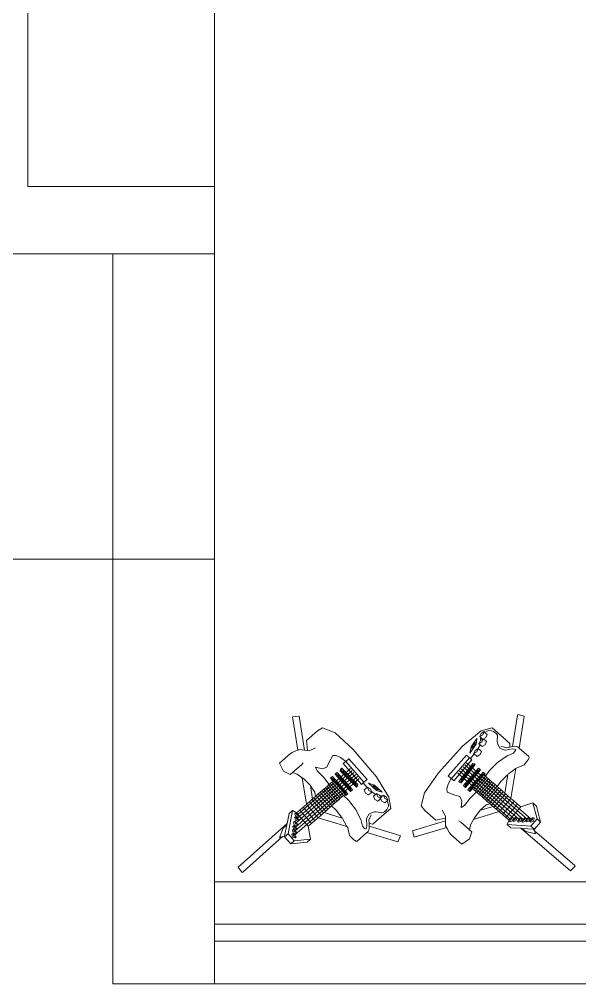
# Model space of a CAD drawing. Header units: millimetres. Extents: x 19901 to 59163, y 13732 to 30178.
# Drawn here: x 24475.5 to 24640.5, y 13732.2 to 14016.3 of the extents above; entities that cross this region are included whole.
import ezdxf

# ---------------------------------------------------------------- set-up
doc = ezdxf.new("R2010")
doc.units = ezdxf.units.MM
for name, color, linetype, lineweight in [('A-FURN', 8, 'Continuous', 13), ('PROIEZIONI', 145, 'Continuous', 13), ('Vetro', 150, 'Continuous', 15), ('Wall', 255, 'Continuous', 20)]:
    doc.layers.add(name, color=color, linetype=linetype, lineweight=lineweight)

msp = doc.modelspace()

# ---------------------------------------------------------------- linework, layer by layer
at = {"layer": 'A-FURN'}
for p, q in [((24477.97, 14237.2), (24477.97, 13967.03)), ((24532.97, 13967.03), (24477.97, 13967.03)), ((24532.97, 13947.2), (24442.97, 13947.2)), ((24502.97, 13947.2), (24502.97, 13857.2)), ((24557.87, 13811.05), (24555.89, 13810.8)), ((24555.89, 13810.8), (24557.48, 13800.99)), ((24559.49, 13801), (24557.87, 13811.05)), ((24622.15, 13811.28), (24620.67, 13802.03)), ((24622.27, 13811.53), (24622.15, 13811.28)), ((24624.12, 13811.04), (24622.27, 13811.53)), ((24622.62, 13801.62), (24624.12, 13811.04)), ((24563.26, 13806.67), (24560.01, 13803.83)), ((24564.78, 13807.56), (24563.26, 13806.67)), ((24568.46, 13806.1), (24564.78, 13807.56)), ((24573.74, 13801.18), (24568.46, 13806.1)), ((24611.43, 13806.65), (24605.95, 13802.18)), ((24611.43, 13806.65), (24614.67, 13807.6)), ((24611.46, 13805.92), (24612.34, 13806.44)), ((24612.34, 13806.44), (24611.94, 13805.5)), ((24612.58, 13806.23), (24612.34, 13806.44)), ((24612.58, 13806.23), (24613.62, 13806.79)), ((24613.27, 13805.63), (24612.58, 13806.23)), ((24613.62, 13806.79), (24614.1, 13806.83)), ((24614.1, 13806.83), (24615.08, 13806.51)), ((24614.67, 13807.6), (24617.92, 13804.76)), ((24615.08, 13806.51), (24615.84, 13805.88)), ((24560.28, 13800.89), (24560.01, 13803.83)), ((24608.48, 13801.94), (24610.22, 13804.46)), ((24608.88, 13802.14), (24609.7, 13803.33)), ((24609.7, 13803.33), (24609.58, 13802.51)), ((24610.22, 13804.46), (24609.98, 13802.72)), ((24610.81, 13802.88), (24611.22, 13803.82)), ((24611.7, 13803.4), (24610.81, 13802.88)), ((24611.05, 13804.97), (24611.46, 13805.92)), ((24611.94, 13805.5), (24611.05, 13804.97)), ((24611.49, 13804.59), (24611.05, 13804.97)), ((24611.22, 13803.82), (24611.31, 13803.88)), ((24611.31, 13804.3), (24611.49, 13804.59)), ((24611.31, 13803.88), (24611.31, 13804.3)), ((24611.31, 13803.88), (24611.9, 13804.23)), ((24611.9, 13804.23), (24611.49, 13804.59)), ((24612.1, 13804.35), (24611.7, 13803.4)), ((24611.9, 13804.23), (24612.1, 13804.35)), ((24612.18, 13804.28), (24612.1, 13804.35)), ((24612.87, 13804.69), (24612.18, 13804.28)), ((24613.03, 13803.54), (24612.18, 13804.28)), ((24613.03, 13803.54), (24612.63, 13802.59)), ((24613.27, 13805.63), (24612.87, 13804.69)), ((24616.28, 13805.42), (24615.84, 13805.88)), ((24616.21, 13803.54), (24616.28, 13805.42)), ((24616.29, 13802.96), (24616.21, 13803.54)), ((24617.92, 13804.76), (24619.92, 13803)), ((24555.29, 13800.03), (24555.8, 13800.34)), ((24556.92, 13800.78), (24555.8, 13800.34)), ((24556.92, 13800.78), (24557.48, 13800.99)), ((24557.48, 13800.99), (24558.03, 13801.21)), ((24558.03, 13801.21), (24559.49, 13801)), ((24559.49, 13801), (24560.28, 13800.89)), ((24560.28, 13800.89), (24560.82, 13800.82)), ((24560.82, 13800.82), (24562.69, 13801.65)), ((24580.61, 13793.15), (24573.74, 13801.18)), ((24605.95, 13802.18), (24598.92, 13794.29)), ((24609.98, 13802.72), (24608.14, 13800.15)), ((24608.14, 13800.15), (24608.48, 13801.94)), ((24608.88, 13802.14), (24608.6, 13801.56)), ((24608.6, 13801.56), (24609.19, 13801.87)), ((24608.88, 13802.14), (24609.19, 13801.87)), ((24609.19, 13801.87), (24609.3, 13801.93)), ((24609.58, 13802.51), (24609.3, 13801.93)), ((24609.33, 13799.97), (24609.74, 13800.91)), ((24610.22, 13800.49), (24609.33, 13799.97)), ((24609.74, 13800.91), (24610.47, 13801.35)), ((24610.62, 13801.44), (24610.22, 13800.49)), ((24610.47, 13801.35), (24611.13, 13802.6)), ((24610.47, 13801.35), (24610.62, 13801.44)), ((24611.55, 13800.63), (24610.62, 13801.44)), ((24611.13, 13802.6), (24610.81, 13802.88)), ((24611.74, 13802.07), (24611.13, 13802.6)), ((24611.55, 13800.63), (24611.15, 13799.68)), ((24612.63, 13802.59), (24611.74, 13802.07)), ((24616.29, 13802.96), (24617.02, 13801.5)), ((24617.02, 13801.5), (24618.55, 13800.96)), ((24618.89, 13801.69), (24617.29, 13802.2)), ((24618.55, 13800.96), (24620.68, 13801.37)), ((24619.85, 13801.88), (24618.89, 13801.69)), ((24619.85, 13801.88), (24619.92, 13803)), ((24620.67, 13802.03), (24619.85, 13801.88)), ((24621.22, 13802.14), (24620.67, 13802.03)), ((24620.68, 13801.37), (24621.23, 13801.32)), ((24621.47, 13800.78), (24620.93, 13800.1)), ((24621.82, 13802.08), (24621.22, 13802.14)), ((24621.23, 13801.32), (24621.58, 13801.21)), ((24621.62, 13801.06), (24621.47, 13800.78)), ((24621.58, 13801.21), (24621.62, 13801.06)), ((24622.24, 13801.95), (24621.82, 13802.08)), ((24622.24, 13801.95), (24622.62, 13801.62)), ((24622.62, 13801.62), (24625.49, 13799.11)), ((24555.29, 13800.03), (24552.04, 13797.18)), ((24566.59, 13797.28), (24567.76, 13799.44)), ((24567.76, 13799.44), (24568.73, 13799.4)), ((24568.73, 13799.4), (24570.05, 13798.79)), ((24570.05, 13798.79), (24571.59, 13797.68)), ((24570.87, 13797.05), (24571.57, 13797.66)), ((24571.59, 13797.68), (24571.57, 13797.66)), ((24571.57, 13797.66), (24576.94, 13791.53)), ((24572.49, 13798.47), (24571.59, 13797.68)), ((24577.86, 13792.33), (24572.49, 13798.47)), ((24607.13, 13799.56), (24601.77, 13793.41)), ((24602.69, 13792.61), (24608.05, 13798.75)), ((24603.39, 13792), (24608.75, 13798.15)), ((24608.05, 13798.75), (24607.13, 13799.56)), ((24608.29, 13798.55), (24608.05, 13798.75)), ((24608.29, 13798.55), (24609.42, 13799.89)), ((24608.75, 13798.15), (24608.29, 13798.55)), ((24609.42, 13799.89), (24609.33, 13799.97)), ((24610.26, 13799.16), (24609.42, 13799.89)), ((24611.15, 13799.68), (24610.26, 13799.16)), ((24619.08, 13799.36), (24616.27, 13797.31)), ((24620.93, 13800.1), (24619.08, 13799.36)), ((24624.11, 13796.66), (24625.21, 13798.02)), ((24625.21, 13798.02), (24625.59, 13798.77)), ((24625.59, 13798.77), (24625.49, 13799.11)), ((24552.04, 13797.18), (24553.27, 13794.76)), ((24553.27, 13794.76), (24555.27, 13793.78)), ((24558.52, 13796.63), (24555.94, 13794.37)), ((24572.95, 13795.61), (24557.44, 13782.03)), ((24558.52, 13796.63), (24559.01, 13797.28)), ((24562.73, 13795.96), (24563.18, 13794.86)), ((24562.73, 13795.96), (24564.72, 13795.49)), ((24563.18, 13794.86), (24565.12, 13792.97)), ((24564.72, 13795.49), (24566.04, 13795.95)), ((24566.04, 13795.95), (24566.59, 13797.28)), ((24573.48, 13795.01), (24568.84, 13790.95)), ((24570.17, 13795.44), (24569.99, 13794.93)), ((24569.99, 13794.93), (24570.22, 13795.13)), ((24569.99, 13794.93), (24574.73, 13790.13)), ((24570.17, 13795.44), (24570.4, 13795.64)), ((24570.4, 13795.64), (24570.22, 13795.13)), ((24570.22, 13795.13), (24574.96, 13790.33)), ((24575.14, 13790.84), (24570.4, 13795.64)), ((24570.83, 13794.75), (24570.79, 13794.96)), ((24570.79, 13794.96), (24571.03, 13794.82)), ((24571.1, 13794.48), (24570.83, 13794.75)), ((24570.87, 13797.05), (24576.24, 13790.92)), ((24571.03, 13794.82), (24571.22, 13794.52)), ((24608.97, 13797.06), (24604.85, 13791.72)), ((24605.07, 13794.86), (24609.71, 13790.81)), ((24605.38, 13791.61), (24609.5, 13796.96)), ((24605.59, 13795.46), (24610.23, 13791.41)), ((24605.61, 13791.41), (24609.73, 13796.75)), ((24606.11, 13796.06), (24610.76, 13792.01)), ((24610.71, 13795.7), (24606.21, 13790.54)), ((24606.57, 13790.22), (24611.07, 13795.38)), ((24606.64, 13796.66), (24611.28, 13792.61)), ((24606.8, 13790.02), (24611.31, 13795.18)), ((24607.16, 13797.26), (24611.8, 13793.2)), ((24607.34, 13794.62), (24607.45, 13794.88)), ((24607.55, 13794.69), (24607.34, 13794.62)), ((24607.45, 13794.88), (24607.72, 13795.11)), ((24607.78, 13794.99), (24607.55, 13794.69)), ((24607.72, 13795.11), (24607.78, 13794.99)), ((24607.93, 13795.38), (24608.04, 13795.64)), ((24608.13, 13795.45), (24607.93, 13795.38)), ((24608.04, 13795.64), (24608.3, 13795.87)), ((24608.36, 13795.75), (24608.13, 13795.45)), ((24608.3, 13795.87), (24608.36, 13795.75)), ((24608.52, 13796.15), (24608.63, 13796.41)), ((24608.72, 13796.21), (24608.52, 13796.15)), ((24608.63, 13796.41), (24608.89, 13796.63)), ((24608.95, 13796.51), (24608.72, 13796.21)), ((24608.89, 13796.63), (24608.95, 13796.51)), ((24609.5, 13796.96), (24608.97, 13797.06)), ((24609.73, 13796.75), (24609.5, 13796.96)), ((24610.13, 13794.72), (24610.28, 13795.01)), ((24610.3, 13794.73), (24610.13, 13794.72)), ((24610.28, 13795.01), (24610.54, 13795.19)), ((24610.55, 13795.02), (24610.3, 13794.73)), ((24610.54, 13795.19), (24610.55, 13795.02)), ((24611.07, 13795.38), (24610.71, 13795.7)), ((24611.31, 13795.18), (24611.07, 13795.38)), ((24612.72, 13793.32), (24613.86, 13794.91)), ((24616.27, 13797.31), (24613.86, 13794.91)), ((24621.64, 13795.55), (24619.49, 13793.98)), ((24620.24, 13786.76), (24621.64, 13795.55)), ((24622.03, 13795.83), (24621.64, 13795.55)), ((24624.11, 13796.66), (24622.03, 13795.83)), ((24555.94, 13794.37), (24555.27, 13793.78)), ((24555.94, 13794.37), (24557.3, 13793.9)), ((24557.3, 13793.9), (24558.8, 13792.82)), ((24558.8, 13792.82), (24560.05, 13785.06)), ((24558.8, 13792.82), (24559.24, 13792.5)), ((24559.24, 13792.5), (24561.18, 13790.54)), ((24565.12, 13792.97), (24566.68, 13790.86)), ((24567.09, 13792.75), (24567.32, 13792.95)), ((24567.09, 13792.75), (24567.85, 13791.88)), ((24567.68, 13793.27), (24567.32, 13792.95)), ((24567.32, 13792.95), (24571.83, 13787.8)), ((24567.85, 13791.88), (24567.51, 13791.59)), ((24572.19, 13788.11), (24567.68, 13793.27)), ((24567.95, 13791.97), (24567.85, 13791.88)), ((24571.39, 13788.04), (24567.95, 13791.97)), ((24567.97, 13792.46), (24567.98, 13792.63)), ((24568.22, 13792.17), (24567.97, 13792.46)), ((24567.98, 13792.63), (24568.24, 13792.44)), ((24568.39, 13792.16), (24568.22, 13792.17)), ((24568.24, 13792.44), (24568.39, 13792.16)), ((24568.45, 13793.94), (24568.68, 13794.14)), ((24568.45, 13793.94), (24572.96, 13788.78)), ((24568.61, 13791.72), (24568.62, 13791.89)), ((24568.86, 13791.43), (24568.61, 13791.72)), ((24568.62, 13791.89), (24568.88, 13791.7)), ((24569.04, 13794.45), (24568.68, 13794.14)), ((24568.68, 13794.14), (24573.19, 13788.98)), ((24573.55, 13789.3), (24569.04, 13794.45)), ((24569.32, 13793.65), (24569.34, 13793.81)), ((24569.58, 13793.36), (24569.32, 13793.65)), ((24569.34, 13793.81), (24569.59, 13793.63)), ((24574, 13794.41), (24569.36, 13790.35)), ((24569.74, 13793.35), (24569.58, 13793.36)), ((24569.59, 13793.63), (24569.74, 13793.35)), ((24574.53, 13793.81), (24569.89, 13789.75)), ((24569.97, 13792.91), (24569.98, 13793.08)), ((24570.22, 13792.62), (24569.97, 13792.91)), ((24569.98, 13793.08), (24570.24, 13792.89)), ((24570.39, 13792.61), (24570.22, 13792.62)), ((24570.24, 13792.89), (24570.39, 13792.61)), ((24575.05, 13793.21), (24570.41, 13789.15)), ((24570.72, 13792.05), (24570.73, 13792.22)), ((24570.97, 13791.76), (24570.72, 13792.05)), ((24570.73, 13792.22), (24570.99, 13792.03)), ((24575.58, 13792.61), (24570.94, 13788.55)), ((24571.14, 13791.75), (24570.97, 13791.76)), ((24570.99, 13792.03), (24571.14, 13791.75)), ((24571.22, 13794.52), (24571.1, 13794.48)), ((24571.51, 13794.06), (24571.47, 13794.27)), ((24571.47, 13794.27), (24571.71, 13794.13)), ((24571.77, 13793.79), (24571.51, 13794.06)), ((24571.71, 13794.13), (24571.9, 13793.84)), ((24571.9, 13793.84), (24571.77, 13793.79)), ((24572.3, 13793.26), (24572.26, 13793.47)), ((24572.26, 13793.47), (24572.5, 13793.33)), ((24572.56, 13792.99), (24572.3, 13793.26)), ((24572.5, 13793.33), (24572.69, 13793.04)), ((24572.69, 13793.04), (24572.56, 13792.99)), ((24572.98, 13792.57), (24572.94, 13792.78)), ((24572.94, 13792.78), (24573.18, 13792.65)), ((24573.24, 13792.31), (24572.98, 13792.57)), ((24573.18, 13792.65), (24573.37, 13792.35)), ((24573.37, 13792.35), (24573.24, 13792.31)), ((24573.62, 13792.1), (24573.86, 13791.96)), ((24573.65, 13791.89), (24573.62, 13792.1)), ((24573.92, 13791.62), (24573.65, 13791.89)), ((24573.86, 13791.96), (24574.04, 13791.66)), ((24576.94, 13791.53), (24577.86, 13792.33)), ((24584.31, 13787.12), (24580.61, 13793.15)), ((24598.92, 13794.29), (24594.75, 13788.4)), ((24601.77, 13793.41), (24602.67, 13792.63)), ((24601.78, 13790.96), (24602.67, 13792.63)), ((24602.67, 13792.63), (24602.69, 13792.61)), ((24603.39, 13792), (24602.69, 13792.61)), ((24604.54, 13794.26), (24620.08, 13780.7)), ((24604.85, 13791.72), (24605.38, 13791.61)), ((24605.08, 13791.52), (24604.85, 13791.72)), ((24605.48, 13792.2), (24605.58, 13792.46)), ((24605.68, 13792.27), (24605.48, 13792.2)), ((24605.58, 13792.46), (24605.85, 13792.69)), ((24605.91, 13792.57), (24605.68, 13792.27)), ((24605.85, 13792.69), (24605.91, 13792.57)), ((24606.07, 13792.97), (24606.17, 13793.23)), ((24606.27, 13793.03), (24606.07, 13792.97)), ((24606.17, 13793.23), (24606.44, 13793.45)), ((24606.5, 13793.33), (24606.27, 13793.03)), ((24606.44, 13793.45), (24606.5, 13793.33)), ((24606.75, 13793.86), (24606.86, 13794.12)), ((24606.96, 13793.92), (24606.75, 13793.86)), ((24606.86, 13794.12), (24607.13, 13794.34)), ((24607.19, 13794.22), (24606.96, 13793.92)), ((24607.13, 13794.34), (24607.19, 13794.22)), ((24607.45, 13791.65), (24607.6, 13791.93)), ((24612.07, 13794.51), (24607.57, 13789.35)), ((24607.6, 13791.93), (24607.86, 13792.12)), ((24607.87, 13791.95), (24607.62, 13791.66)), ((24607.86, 13792.12), (24607.87, 13791.95)), ((24607.93, 13789.03), (24612.43, 13794.19)), ((24608.2, 13792.51), (24608.35, 13792.79)), ((24608.37, 13792.52), (24608.2, 13792.51)), ((24608.35, 13792.79), (24608.61, 13792.98)), ((24608.62, 13792.81), (24608.37, 13792.52)), ((24608.61, 13792.98), (24608.62, 13792.81)), ((24612.26, 13793.72), (24608.82, 13789.78)), ((24608.84, 13793.25), (24608.99, 13793.53)), ((24609.01, 13793.26), (24608.84, 13793.25)), ((24608.99, 13793.53), (24609.25, 13793.72)), ((24609.26, 13793.55), (24609.01, 13793.26)), ((24609.25, 13793.72), (24609.26, 13793.55)), ((24609.25, 13789.4), (24612.69, 13793.34)), ((24609.49, 13793.99), (24609.63, 13794.27)), ((24609.65, 13794), (24609.49, 13793.99)), ((24609.63, 13794.27), (24609.89, 13794.45)), ((24609.9, 13794.29), (24609.65, 13794)), ((24609.71, 13791.61), (24609.97, 13791.79)), ((24609.73, 13788.98), (24613.17, 13792.92)), ((24609.89, 13794.45), (24609.9, 13794.29)), ((24609.97, 13791.79), (24609.98, 13791.62)), ((24610.2, 13792.06), (24610.35, 13792.34)), ((24610.37, 13792.07), (24610.2, 13792.06)), ((24610.21, 13788.56), (24613.65, 13792.5)), ((24610.35, 13792.34), (24610.61, 13792.53)), ((24610.62, 13792.36), (24610.37, 13792.07)), ((24610.61, 13792.53), (24610.62, 13792.36)), ((24610.69, 13788.15), (24614.13, 13792.09)), ((24610.76, 13792.01), (24623.85, 13780.57)), ((24610.85, 13792.8), (24610.99, 13793.08)), ((24611.01, 13792.81), (24610.85, 13792.8)), ((24610.99, 13793.08), (24611.25, 13793.27)), ((24611.27, 13793.1), (24611.01, 13792.81)), ((24611.25, 13793.27), (24611.27, 13793.1)), ((24611.28, 13792.61), (24624.97, 13780.65)), ((24611.49, 13793.54), (24611.64, 13793.82)), ((24611.66, 13793.55), (24611.49, 13793.54)), ((24611.64, 13793.82), (24611.9, 13794)), ((24611.91, 13793.84), (24611.66, 13793.55)), ((24611.8, 13793.2), (24626.21, 13780.63)), ((24611.9, 13794), (24611.91, 13793.84)), ((24612.43, 13794.19), (24612.07, 13794.51)), ((24612.36, 13793.64), (24612.26, 13793.72)), ((24612.36, 13793.64), (24612.67, 13793.99)), ((24612.69, 13793.34), (24612.36, 13793.64)), ((24612.67, 13793.99), (24612.43, 13794.19)), ((24612.72, 13793.32), (24612.69, 13793.34)), ((24613.17, 13792.92), (24612.72, 13793.32)), ((24613.65, 13792.5), (24613.17, 13792.92)), ((24614.13, 13792.09), (24613.65, 13792.5)), ((24614.61, 13791.67), (24614.13, 13792.09)), ((24617.38, 13791.87), (24616.21, 13790.27)), ((24619.35, 13793.84), (24617.38, 13791.87)), ((24619.35, 13793.84), (24618.47, 13788.3)), ((24570.41, 13789.15), (24556.73, 13777.18)), ((24569.89, 13789.75), (24556.81, 13778.3)), ((24569.36, 13790.35), (24557.03, 13779.56)), ((24568.84, 13790.95), (24557.37, 13780.91)), ((24561.81, 13786.6), (24561.18, 13790.54)), ((24561.18, 13790.54), (24561.22, 13790.5)), ((24561.22, 13790.5), (24562.5, 13788.59)), ((24564.63, 13789.07), (24564.07, 13788.58)), ((24565.11, 13789.49), (24564.63, 13789.07)), ((24564.63, 13789.07), (24568.08, 13785.14)), ((24565.59, 13789.91), (24565.11, 13789.49)), ((24565.11, 13789.49), (24568.56, 13785.56)), ((24566.07, 13790.33), (24565.59, 13789.91)), ((24565.59, 13789.91), (24569.04, 13785.98)), ((24566.55, 13790.75), (24566.07, 13790.33)), ((24566.07, 13790.33), (24569.52, 13786.39)), ((24566.68, 13790.86), (24566.55, 13790.75)), ((24566.55, 13790.75), (24569.99, 13786.81)), ((24567.03, 13791.17), (24566.68, 13790.86)), ((24567.51, 13791.59), (24567.03, 13791.17)), ((24567.03, 13791.17), (24570.47, 13787.23)), ((24567.51, 13791.59), (24570.95, 13787.65)), ((24569.03, 13791.42), (24568.86, 13791.43)), ((24568.88, 13791.7), (24569.03, 13791.42)), ((24569.36, 13790.86), (24569.37, 13791.03)), ((24569.61, 13790.57), (24569.36, 13790.86)), ((24569.37, 13791.03), (24569.63, 13790.84)), ((24569.78, 13790.56), (24569.61, 13790.57)), ((24569.63, 13790.84), (24569.78, 13790.56)), ((24570.01, 13790.13), (24570.02, 13790.29)), ((24570.26, 13789.84), (24570.01, 13790.13)), ((24570.02, 13790.29), (24570.28, 13790.11)), ((24570.43, 13789.83), (24570.26, 13789.84)), ((24570.28, 13790.11), (24570.43, 13789.83)), ((24570.65, 13789.39), (24570.66, 13789.56)), ((24570.9, 13789.1), (24570.65, 13789.39)), ((24570.66, 13789.56), (24570.92, 13789.37)), ((24571.07, 13789.09), (24570.9, 13789.1)), ((24570.92, 13789.37), (24571.07, 13789.09)), ((24571.37, 13791.32), (24571.38, 13791.48)), ((24571.62, 13791.03), (24571.37, 13791.32)), ((24571.38, 13791.48), (24571.64, 13791.3)), ((24571.78, 13791.02), (24571.62, 13791.03)), ((24571.64, 13791.3), (24571.78, 13791.02)), ((24572.01, 13790.58), (24572.02, 13790.75)), ((24572.26, 13790.29), (24572.01, 13790.58)), ((24572.02, 13790.75), (24572.28, 13790.56)), ((24572.43, 13790.28), (24572.26, 13790.29)), ((24572.28, 13790.56), (24572.43, 13790.28)), ((24572.65, 13789.84), (24572.67, 13790.01)), ((24572.91, 13789.55), (24572.65, 13789.84)), ((24572.67, 13790.01), (24572.92, 13789.82)), ((24573.07, 13789.54), (24572.91, 13789.55)), ((24572.92, 13789.82), (24573.07, 13789.54)), ((24572.96, 13788.78), (24573.19, 13788.98)), ((24573.19, 13788.98), (24573.55, 13789.3)), ((24574.04, 13791.66), (24573.92, 13791.62)), ((24574.29, 13791.41), (24574.53, 13791.27)), ((24574.33, 13791.2), (24574.29, 13791.41)), ((24574.6, 13790.93), (24574.33, 13791.2)), ((24574.53, 13791.27), (24574.72, 13790.98)), ((24574.72, 13790.98), (24574.6, 13790.93)), ((24574.73, 13790.13), (24574.96, 13790.33)), ((24574.96, 13790.33), (24575.14, 13790.84)), ((24576.24, 13790.92), (24576.7, 13791.32)), ((24576.7, 13791.32), (24576.94, 13791.53)), ((24576.7, 13791.32), (24577.88, 13790.02)), ((24577.04, 13789.28), (24577.88, 13790.02)), ((24577.44, 13788.34), (24577.04, 13789.28)), ((24577.88, 13790.02), (24577.97, 13790.1)), ((24577.97, 13790.1), (24578.85, 13789.57)), ((24578.37, 13789.15), (24577.97, 13790.1)), ((24580.61, 13789.09), (24578.31, 13791.25)), ((24578.31, 13791.25), (24580.03, 13790.67)), ((24579.26, 13788.62), (24578.37, 13789.15)), ((24578.85, 13789.57), (24579.19, 13788.79)), ((24580.18, 13790.26), (24579.65, 13790.61)), ((24579.65, 13790.61), (24579.87, 13789.98)), ((24580.18, 13790.26), (24579.87, 13789.98)), ((24579.87, 13789.98), (24579.92, 13789.87)), ((24580.46, 13789.51), (24579.92, 13789.87)), ((24580.03, 13790.67), (24582.3, 13788.61)), ((24580.18, 13790.26), (24581.25, 13789.29)), ((24581.25, 13789.29), (24580.46, 13789.51)), ((24582.3, 13788.61), (24580.61, 13789.09)), ((24601.35, 13789.57), (24601.78, 13790.96)), ((24601.44, 13788.6), (24601.35, 13789.57)), ((24605.08, 13791.52), (24605.61, 13791.41)), ((24605.61, 13791.41), (24605.38, 13791.61)), ((24606.21, 13790.54), (24606.57, 13790.22)), ((24606.8, 13790.02), (24606.57, 13790.22)), ((24606.8, 13790.91), (24606.95, 13791.2)), ((24606.97, 13790.92), (24606.8, 13790.91)), ((24606.95, 13791.2), (24607.21, 13791.38)), ((24607.22, 13791.21), (24606.97, 13790.92)), ((24607.21, 13791.38), (24607.22, 13791.21)), ((24607.62, 13791.66), (24607.45, 13791.65)), ((24607.57, 13789.35), (24607.93, 13789.03)), ((24608.16, 13788.83), (24607.93, 13789.03)), ((24608.16, 13789.73), (24608.31, 13790.01)), ((24608.33, 13789.74), (24608.16, 13789.73)), ((24608.16, 13788.83), (24608.92, 13789.7)), ((24608.31, 13790.01), (24608.57, 13790.19)), ((24608.58, 13790.03), (24608.33, 13789.74)), ((24608.57, 13790.19), (24608.58, 13790.03)), ((24608.81, 13790.46), (24608.96, 13790.75)), ((24608.98, 13790.48), (24608.81, 13790.46)), ((24608.82, 13789.78), (24608.92, 13789.7)), ((24608.92, 13789.7), (24609.25, 13789.4)), ((24608.96, 13790.75), (24609.22, 13790.93)), ((24609.23, 13790.76), (24608.98, 13790.48)), ((24609.22, 13790.93), (24609.23, 13790.76)), ((24609.25, 13789.4), (24609.73, 13788.98)), ((24609.56, 13791.32), (24609.71, 13791.61)), ((24609.73, 13791.34), (24609.56, 13791.32)), ((24609.71, 13790.81), (24621.19, 13780.79)), ((24609.98, 13791.62), (24609.73, 13791.34)), ((24609.73, 13788.98), (24610.09, 13788.68)), ((24610.23, 13791.41), (24622.58, 13780.63)), ((24611.17, 13787.73), (24614.61, 13791.67)), ((24611.65, 13787.31), (24615.09, 13791.25)), ((24612.13, 13786.89), (24615.57, 13790.83)), ((24612.69, 13786.4), (24616.13, 13790.34)), ((24613.25, 13785.91), (24616.69, 13789.85)), ((24613.89, 13785.35), (24617.33, 13789.29)), ((24615.09, 13791.25), (24614.61, 13791.67)), ((24615.57, 13790.83), (24615.09, 13791.25)), ((24616.13, 13790.34), (24615.57, 13790.83)), ((24616.21, 13790.27), (24616.13, 13790.34)), ((24616.69, 13789.85), (24616.21, 13790.27)), ((24617.33, 13789.29), (24616.69, 13789.85)), ((24617.97, 13788.73), (24617.33, 13789.29)), ((24570.94, 13788.55), (24556.54, 13775.96)), ((24561.6, 13786.41), (24560.88, 13785.78)), ((24561.81, 13786.6), (24561.6, 13786.41)), ((24561.6, 13786.41), (24565.04, 13782.48)), ((24562.24, 13786.97), (24561.81, 13786.6)), ((24562.68, 13787.36), (24562.24, 13786.97)), ((24562.24, 13786.97), (24565.68, 13783.04)), ((24562.5, 13788.59), (24562.68, 13787.36)), ((24562.87, 13787.53), (24562.68, 13787.36)), ((24563.51, 13788.09), (24562.87, 13787.53)), ((24562.87, 13787.53), (24566.32, 13783.6)), ((24564.07, 13788.58), (24563.51, 13788.09)), ((24563.51, 13788.09), (24566.96, 13784.16)), ((24564.07, 13788.58), (24567.52, 13784.65)), ((24569.04, 13785.98), (24569.52, 13786.39)), ((24569.52, 13786.39), (24569.99, 13786.81)), ((24569.99, 13786.81), (24570.47, 13787.23)), ((24570.47, 13787.23), (24570.93, 13787.63)), ((24570.93, 13787.63), (24570.95, 13787.65)), ((24570.93, 13787.63), (24572.35, 13786.29)), ((24570.95, 13787.65), (24571.29, 13787.95)), ((24571.29, 13787.95), (24571.39, 13788.04)), ((24571.29, 13787.95), (24571.6, 13787.59)), ((24571.3, 13788.65), (24571.31, 13788.82)), ((24571.55, 13788.36), (24571.3, 13788.65)), ((24571.31, 13788.82), (24571.57, 13788.64)), ((24571.72, 13788.35), (24571.55, 13788.36)), ((24571.57, 13788.64), (24571.72, 13788.35)), ((24571.6, 13787.59), (24571.83, 13787.8)), ((24571.83, 13787.8), (24572.19, 13788.11)), ((24574.41, 13783.57), (24572.35, 13786.29)), ((24578.33, 13787.81), (24577.44, 13788.34)), ((24578.33, 13787.81), (24579.26, 13788.62)), ((24579.19, 13788.79), (24580.34, 13787.97)), ((24579.19, 13788.79), (24579.26, 13788.62)), ((24579.73, 13787.43), (24580.34, 13787.97)), ((24580.13, 13786.48), (24579.73, 13787.43)), ((24581.01, 13785.95), (24580.13, 13786.48)), ((24580.34, 13787.97), (24580.65, 13788.24)), ((24580.65, 13788.24), (24581.54, 13787.71)), ((24581.06, 13787.29), (24580.65, 13788.24)), ((24581.01, 13785.95), (24581.86, 13786.69)), ((24581.94, 13786.77), (24581.06, 13787.29)), ((24581.54, 13787.71), (24581.58, 13787.61)), ((24581.58, 13787.61), (24582, 13787.55)), ((24581.58, 13787.61), (24581.85, 13786.98)), ((24581.85, 13786.98), (24582.26, 13787.34)), ((24581.85, 13786.98), (24581.94, 13786.77)), ((24581.86, 13786.69), (24581.94, 13786.77)), ((24582.17, 13785.96), (24581.86, 13786.69)), ((24582, 13787.55), (24582.26, 13787.34)), ((24582.26, 13787.34), (24582.69, 13787.72)), ((24582.69, 13787.72), (24583.58, 13787.19)), ((24583.1, 13786.78), (24582.69, 13787.72)), ((24583.06, 13785.44), (24583.74, 13786.04)), ((24583.98, 13786.25), (24583.1, 13786.78)), ((24583.58, 13787.19), (24583.98, 13786.25)), ((24583.74, 13786.04), (24583.98, 13786.25)), ((24583.74, 13786.04), (24584.15, 13784.93)), ((24584.31, 13787.12), (24584.82, 13783.78)), ((24594.75, 13788.4), (24593.79, 13784.56)), ((24603.74, 13787.73), (24601.44, 13788.6)), ((24605.13, 13787.36), (24603.74, 13787.73)), ((24605.76, 13786.11), (24605.13, 13787.36)), ((24605.57, 13784.08), (24605.76, 13786.11)), ((24606.6, 13784.68), (24608.21, 13786.85)), ((24608.21, 13786.85), (24610.09, 13788.68)), ((24610.09, 13788.68), (24610.21, 13788.56)), ((24610.21, 13788.56), (24610.69, 13788.15)), ((24610.69, 13788.15), (24611.17, 13787.73)), ((24611.17, 13787.73), (24611.65, 13787.31)), ((24611.65, 13787.31), (24612.13, 13786.89)), ((24612.13, 13786.89), (24612.69, 13786.4)), ((24612.69, 13786.4), (24613.25, 13785.91)), ((24614.54, 13784.79), (24617.97, 13788.73)), ((24615.18, 13784.24), (24618.61, 13788.17)), ((24615.9, 13783.61), (24619.33, 13787.55)), ((24616.78, 13782.84), (24620.21, 13786.78)), ((24618.47, 13788.3), (24617.97, 13788.73)), ((24618.61, 13788.17), (24618.47, 13788.3)), ((24619.33, 13787.55), (24618.61, 13788.17)), ((24620.21, 13786.78), (24619.33, 13787.55)), ((24620.24, 13786.76), (24620.21, 13786.78)), ((24621.17, 13785.94), (24620.24, 13786.76)), ((24555.94, 13783.2), (24554.6, 13776.34)), ((24555.94, 13783.2), (24554.9, 13782.29)), ((24557.12, 13782.5), (24555.94, 13783.2)), ((24558.08, 13783.34), (24557.12, 13782.5)), ((24559.04, 13784.18), (24558.08, 13783.34)), ((24558.08, 13783.34), (24561.52, 13779.4)), ((24560, 13785.01), (24559.04, 13784.18)), ((24559.04, 13784.18), (24562.48, 13780.24)), ((24560.05, 13785.06), (24560, 13785.01)), ((24560, 13785.01), (24563.44, 13781.08)), ((24560.88, 13785.78), (24560.05, 13785.06)), ((24560.88, 13785.78), (24564.32, 13781.85)), ((24565.68, 13783.04), (24566.32, 13783.6)), ((24566.32, 13783.6), (24566.96, 13784.16)), ((24566.96, 13784.16), (24567.44, 13784.58)), ((24567.44, 13784.58), (24567.52, 13784.65)), ((24568.87, 13783.21), (24567.44, 13784.58)), ((24567.52, 13784.65), (24568.08, 13785.14)), ((24568.08, 13785.14), (24568.56, 13785.56)), ((24568.56, 13785.56), (24569.04, 13785.98)), ((24570.56, 13780.99), (24568.87, 13783.21)), ((24576.06, 13780.52), (24574.41, 13783.57)), ((24584.82, 13783.78), (24581.57, 13780.94)), ((24583.06, 13785.44), (24582.17, 13785.96)), ((24583.69, 13783.52), (24582.96, 13782.85)), ((24584.14, 13784.45), (24583.69, 13783.52)), ((24584.15, 13784.93), (24584.14, 13784.45)), ((24593.79, 13784.56), (24594.88, 13783.17)), ((24601, 13781.53), (24599.93, 13783.28)), ((24605.57, 13784.08), (24606.6, 13784.68)), ((24609.46, 13781.09), (24611.14, 13783.27)), ((24614.96, 13784.43), (24611.14, 13783.27)), ((24611.14, 13783.27), (24611.18, 13783.32)), ((24611.18, 13783.32), (24612.89, 13784.84)), ((24612.89, 13784.84), (24614.09, 13785.18)), ((24613.25, 13785.91), (24613.89, 13785.35)), ((24613.89, 13785.35), (24614.09, 13785.18)), ((24614.09, 13785.18), (24614.54, 13784.79)), ((24614.54, 13784.79), (24614.96, 13784.43)), ((24614.96, 13784.43), (24615.18, 13784.24)), ((24615.18, 13784.24), (24615.9, 13783.61)), ((24615.9, 13783.61), (24616.72, 13782.88)), ((24617.74, 13782), (24621.17, 13785.94)), ((24618.7, 13781.16), (24622.13, 13785.1)), ((24619.66, 13780.32), (24623.09, 13784.26)), ((24622.13, 13785.1), (24621.17, 13785.94)), ((24623.09, 13784.26), (24622.13, 13785.1)), ((24623.09, 13784.26), (24626.71, 13785.44)), ((24626.71, 13785.44), (24627.75, 13784.53)), ((24626.71, 13785.44), (24627.91, 13780.73)), ((24627.75, 13784.53), (24628.95, 13779.82)), ((24554.9, 13782.29), (24554.32, 13779.35)), ((24556.57, 13781.13), (24556.92, 13781.43)), ((24556.78, 13780.39), (24556.57, 13781.13)), ((24556.64, 13782.24), (24556.98, 13782.55)), ((24556.85, 13781.51), (24556.64, 13782.24)), ((24557.48, 13780.09), (24556.78, 13780.39)), ((24557.54, 13781.21), (24556.85, 13781.51)), ((24557.12, 13780.7), (24556.92, 13781.43)), ((24556.92, 13781.43), (24557.83, 13780.4)), ((24557.2, 13781.82), (24556.98, 13782.55)), ((24556.98, 13782.55), (24557.89, 13781.51)), ((24557.12, 13782.5), (24560.56, 13778.56)), ((24557.83, 13780.4), (24557.12, 13780.7)), ((24557.89, 13781.51), (24557.2, 13781.82)), ((24557.48, 13780.09), (24557.83, 13780.4)), ((24557.54, 13781.21), (24557.89, 13781.51)), ((24562.48, 13780.24), (24563.42, 13781.06)), ((24563.42, 13781.06), (24563.44, 13781.08)), ((24563.42, 13781.06), (24571.94, 13778.49)), ((24563.44, 13781.08), (24564.32, 13781.85)), ((24564.32, 13781.85), (24565.04, 13782.48)), ((24565.04, 13782.48), (24565.19, 13782.61)), ((24565.19, 13782.61), (24565.68, 13783.04)), ((24570.56, 13780.99), (24565.19, 13782.61)), ((24571.94, 13778.49), (24570.68, 13780.83)), ((24576.54, 13778.59), (24576.06, 13780.52)), ((24578.46, 13782.28), (24577.72, 13780.83)), ((24577.72, 13780.83), (24577.84, 13778.66)), ((24578.4, 13780.39), (24579.11, 13781.91)), ((24578.45, 13779.42), (24578.4, 13780.39)), ((24580.01, 13782.8), (24578.46, 13782.28)), ((24581.57, 13780.94), (24579.55, 13779.2)), ((24580.01, 13782.8), (24580.59, 13782.81)), ((24580.59, 13782.81), (24582.44, 13782.48)), ((24582.44, 13782.48), (24582.96, 13782.85)), ((24594.88, 13783.17), (24598.13, 13780.33)), ((24601, 13780.99), (24598.13, 13780.33)), ((24601, 13780.99), (24601, 13781.53)), ((24601, 13780.19), (24601, 13780.99)), ((24608.33, 13778.98), (24609.2, 13780.6)), ((24609.2, 13780.6), (24616.72, 13782.88)), ((24609.2, 13780.6), (24609.46, 13781.09)), ((24616.72, 13782.88), (24616.78, 13782.84)), ((24616.78, 13782.84), (24617.74, 13782)), ((24617.74, 13782), (24618.7, 13781.16)), ((24618.7, 13781.16), (24619.66, 13780.32)), ((24619.62, 13780.18), (24620.53, 13781.22)), ((24620.32, 13780.49), (24619.62, 13780.18)), ((24620.53, 13781.22), (24620.32, 13780.49)), ((24620.88, 13780.92), (24620.53, 13781.22)), ((24620.88, 13780.92), (24620.67, 13780.19)), ((24620.74, 13780.27), (24621.64, 13781.31)), ((24621.44, 13780.57), (24620.74, 13780.27)), ((24621.64, 13781.31), (24621.44, 13780.57)), ((24621.99, 13781), (24621.64, 13781.31)), ((24621.99, 13781), (24621.79, 13780.26)), ((24622.13, 13780.11), (24623.03, 13781.15)), ((24622.84, 13780.4), (24622.13, 13780.11)), ((24623.03, 13781.15), (24622.84, 13780.4)), ((24623.38, 13780.84), (24623.03, 13781.15)), ((24623.38, 13780.84), (24623.19, 13780.1)), ((24623.4, 13780.05), (24624.31, 13781.09)), ((24624.31, 13781.09), (24624.13, 13780.34)), ((24624.66, 13780.79), (24624.31, 13781.09)), ((24624.66, 13780.79), (24624.48, 13780.03)), ((24624.52, 13780.13), (24625.43, 13781.17)), ((24625.26, 13780.41), (24624.52, 13780.13)), ((24625.43, 13781.17), (24625.26, 13780.41)), ((24625.78, 13780.87), (24625.43, 13781.17)), ((24625.78, 13780.87), (24625.61, 13780.1)), ((24625.76, 13780.11), (24626.67, 13781.15)), ((24626.51, 13780.37), (24625.76, 13780.11)), ((24626.09, 13778.65), (24627.91, 13780.73)), ((24626.67, 13781.15), (24626.51, 13780.37)), ((24627.02, 13780.84), (24626.67, 13781.15)), ((24627.02, 13780.84), (24626.86, 13780.07)), ((24627.91, 13780.73), (24628.95, 13779.82)), ((24554.32, 13779.35), (24539.96, 13766.55)), ((24553.17, 13778.02), (24552.11, 13775.29)), ((24554.25, 13778.97), (24553.17, 13778.02)), ((24554.25, 13778.97), (24553.6, 13775.65)), ((24554.32, 13779.35), (24554.25, 13778.97)), ((24555.93, 13777.4), (24556.28, 13777.7)), ((24556, 13778.52), (24556.35, 13778.82)), ((24556.18, 13777.76), (24556, 13778.52)), ((24556.91, 13777.48), (24556.18, 13777.76)), ((24556.23, 13779.77), (24556.58, 13780.08)), ((24556.42, 13779.02), (24556.23, 13779.77)), ((24556.45, 13776.93), (24556.28, 13777.7)), ((24556.28, 13777.7), (24557.19, 13776.66)), ((24556.53, 13778.06), (24556.35, 13778.82)), ((24556.35, 13778.82), (24557.26, 13777.78)), ((24557.14, 13778.73), (24556.42, 13779.02)), ((24557.26, 13777.78), (24556.53, 13778.06)), ((24556.77, 13779.33), (24556.58, 13780.08)), ((24556.58, 13780.08), (24557.48, 13779.04)), ((24557.48, 13779.04), (24556.77, 13779.33)), ((24556.91, 13777.48), (24557.26, 13777.78)), ((24557.14, 13778.73), (24557.48, 13779.04)), ((24560.56, 13778.56), (24561.52, 13779.4)), ((24560.56, 13778.56), (24561.25, 13774.82)), ((24561.52, 13779.4), (24562.48, 13780.24)), ((24572.17, 13778.07), (24571.94, 13778.49)), ((24572.71, 13775.89), (24572.17, 13778.07)), ((24577.15, 13777.96), (24576.54, 13778.59)), ((24577.41, 13777.77), (24577.15, 13777.96)), ((24577.56, 13777.8), (24577.41, 13777.77)), ((24577.71, 13778.12), (24577.56, 13777.8)), ((24577.84, 13778.66), (24577.71, 13778.12)), ((24578.39, 13777.44), (24578.53, 13778.02)), ((24578.45, 13779.42), (24579.55, 13779.2)), ((24578.5, 13778.59), (24578.45, 13779.42)), ((24587.47, 13775.88), (24578.5, 13778.59)), ((24578.53, 13778.02), (24578.5, 13778.59)), ((24601, 13780.19), (24591.26, 13777.24)), ((24591.77, 13775.32), (24601.28, 13778.2)), ((24600.99, 13778.73), (24601, 13780.19)), ((24601.28, 13778.2), (24600.99, 13778.73)), ((24601.56, 13777.68), (24601.28, 13778.2)), ((24601.56, 13777.68), (24602.15, 13776.62)), ((24605.47, 13779.81), (24604.75, 13780.22)), ((24605.47, 13779.81), (24608.05, 13777.56)), ((24608.05, 13777.56), (24608.33, 13778.98)), ((24608.05, 13777.56), (24608.72, 13776.98)), ((24619.66, 13780.32), (24619.12, 13779.06)), ((24619.12, 13779.06), (24626.09, 13778.65)), ((24619.12, 13779.06), (24620.16, 13778.15)), ((24619.97, 13779.88), (24619.62, 13780.18)), ((24620.67, 13780.19), (24619.97, 13779.88)), ((24620.16, 13778.15), (24623.15, 13777.98)), ((24621.09, 13779.96), (24620.74, 13780.27)), ((24621.79, 13780.26), (24621.09, 13779.96)), ((24622.48, 13779.81), (24622.13, 13780.11)), ((24623.19, 13780.1), (24622.48, 13779.81)), ((24623.15, 13777.98), (24637.76, 13765.46)), ((24623.15, 13777.98), (24623.54, 13777.95)), ((24624.13, 13780.34), (24623.4, 13780.05)), ((24623.75, 13779.75), (24623.4, 13780.05)), ((24623.54, 13777.95), (24624.62, 13777.01)), ((24623.54, 13777.95), (24626.91, 13777.76)), ((24624.48, 13780.03), (24623.75, 13779.75)), ((24624.87, 13779.83), (24624.52, 13780.13)), ((24625.61, 13780.1), (24624.87, 13779.83)), ((24626.11, 13779.8), (24625.76, 13780.11)), ((24626.09, 13778.65), (24627.14, 13777.74)), ((24626.86, 13780.07), (24626.11, 13779.8)), ((24626.91, 13777.76), (24627.14, 13777.74)), ((24627.13, 13777.18), (24626.91, 13777.76)), ((24628.95, 13779.82), (24627.14, 13777.74)), ((24541.34, 13765.11), (24553.01, 13775.51)), ((24552.11, 13775.29), (24553.01, 13775.51)), ((24553.01, 13775.51), (24553.6, 13775.65)), ((24554.6, 13776.34), (24553.56, 13775.43)), ((24553.6, 13775.65), (24553.56, 13775.43)), ((24555.38, 13773.35), (24553.56, 13775.43)), ((24554.6, 13776.34), (24556.42, 13774.27)), ((24555.74, 13776.17), (24556.09, 13776.48)), ((24555.9, 13775.4), (24555.74, 13776.17)), ((24556.65, 13775.13), (24555.9, 13775.4)), ((24556.1, 13776.63), (24555.93, 13777.4)), ((24556.25, 13775.7), (24556.09, 13776.48)), ((24556.09, 13776.48), (24557, 13775.44)), ((24556.84, 13776.36), (24556.1, 13776.63)), ((24557, 13775.44), (24556.25, 13775.7)), ((24561.25, 13774.82), (24556.42, 13774.27)), ((24557.19, 13776.66), (24556.45, 13776.93)), ((24556.65, 13775.13), (24557, 13775.44)), ((24556.84, 13776.36), (24557.19, 13776.66)), ((24561.25, 13774.82), (24560.2, 13773.91)), ((24572.71, 13775.89), (24573.91, 13774.63)), ((24577.83, 13776.71), (24574.96, 13774.2)), ((24578.21, 13777.04), (24577.83, 13776.71)), ((24577.83, 13776.71), (24586.96, 13773.96)), ((24578.21, 13777.04), (24578.39, 13777.44)), ((24586.96, 13773.96), (24587.7, 13775.72)), ((24587.7, 13775.72), (24587.47, 13775.88)), ((24591.26, 13777.24), (24591.77, 13775.32)), ((24602.53, 13776.16), (24602.15, 13776.62)), ((24602.53, 13776.16), (24605.78, 13773.32)), ((24605.78, 13773.32), (24608.02, 13774.86)), ((24608.02, 13774.86), (24608.72, 13776.98)), ((24624.62, 13777.01), (24627.47, 13776.32)), ((24639, 13767.01), (24627.13, 13777.18)), ((24627.47, 13776.32), (24627.13, 13777.18)), ((24556.42, 13774.27), (24555.38, 13773.35)), ((24560.2, 13773.91), (24555.38, 13773.35)), ((24573.91, 13774.63), (24574.6, 13774.14)), ((24574.6, 13774.14), (24574.96, 13774.2)), ((24539.96, 13766.55), (24541.08, 13765)), ((24637.76, 13765.46), (24639.14, 13766.78)), ((24639.14, 13766.78), (24639, 13767.01)), ((24541.08, 13765), (24541.34, 13765.11))]:
    msp.add_line(p, q, dxfattribs=at)
at = {"layer": 'PROIEZIONI'}
for p, q in [((24532.97, 13762.2), (24822.97, 13762.2)), ((24822.97, 13732.2), (24532.97, 13732.2))]:
    msp.add_line(p, q, dxfattribs=at)
at = {"layer": 'Vetro'}
for p, q in [((24132.97, 13857.2), (24502.97, 13857.2)), ((24532.97, 13749.7), (24822.97, 13749.7)), ((24532.97, 13749.7), (24532.97, 13744.7)), ((24532.97, 13744.7), (24822.97, 13744.7))]:
    msp.add_line(p, q, dxfattribs=at)
at = {"layer": 'Wall'}
for p, q in [((24532.97, 14237.2), (24532.97, 13857.2)), ((24532.97, 14237.2), (24532.97, 13857.2)), ((24502.97, 13857.2), (24532.97, 13857.2)), ((24502.97, 13732.2), (24502.97, 13857.2)), ((24502.97, 13857.2), (24532.97, 13857.2)), ((24532.97, 13857.2), (24532.97, 13762.2)), ((24532.97, 13762.2), (24532.97, 13732.2)), ((24532.97, 13732.2), (24502.97, 13732.2))]:
    msp.add_line(p, q, dxfattribs=at)

doc.saveas('drawing.dxf')
